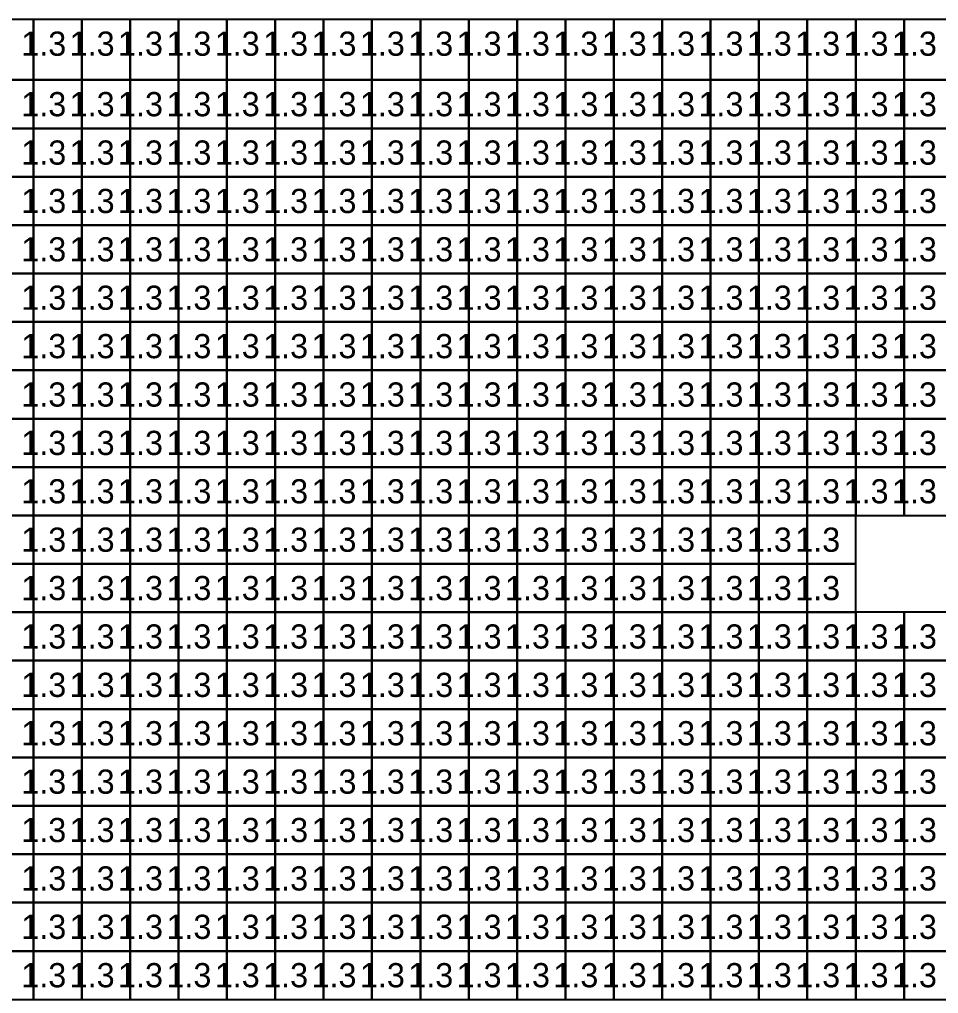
# Model space of a CAD drawing. Header units: metres. Extents: x -0.2 to 36.1, y -0.2 to 14.2.
# Drawn here: x 14.293 to 18.093, y 10.224 to 14.25 of the extents above; entities that cross this region are included whole.
import ezdxf

# ---------------------------------------------------------------- set-up
doc = ezdxf.new("R2010")
doc.units = ezdxf.units.M

msp = doc.modelspace()

# ---------------------------------------------------------------- linework, layer by layer
for points in [[(14.15, 14), (14.35, 14), (14.35, 14.25), (14.15, 14.25)], [(14.35, 14), (14.55, 14), (14.55, 14.25), (14.35, 14.25)], [(14.55, 14), (14.75, 14), (14.75, 14.25), (14.55, 14.25)], [(14.75, 14), (14.95, 14), (14.95, 14.25), (14.75, 14.25)], [(14.95, 14), (15.15, 14), (15.15, 14.25), (14.95, 14.25)], [(15.15, 14), (15.35, 14), (15.35, 14.25), (15.15, 14.25)], [(15.35, 14), (15.55, 14), (15.55, 14.25), (15.35, 14.25)], [(15.55, 14), (15.75, 14), (15.75, 14.25), (15.55, 14.25)], [(15.75, 14), (15.95, 14), (15.95, 14.25), (15.75, 14.25)], [(15.95, 14), (16.15, 14), (16.15, 14.25), (15.95, 14.25)], [(16.15, 14), (16.35, 14), (16.35, 14.25), (16.15, 14.25)], [(16.35, 14), (16.55, 14), (16.55, 14.25), (16.35, 14.25)], [(16.55, 14), (16.75, 14), (16.75, 14.25), (16.55, 14.25)], [(16.75, 14), (16.95, 14), (16.95, 14.25), (16.75, 14.25)], [(16.95, 14), (17.15, 14), (17.15, 14.25), (16.95, 14.25)], [(17.15, 14), (17.35, 14), (17.35, 14.25), (17.15, 14.25)], [(17.35, 14), (17.55, 14), (17.55, 14.25), (17.35, 14.25)], [(17.55, 14), (17.75, 14), (17.75, 14.25), (17.55, 14.25)], [(17.75, 14), (17.95, 14), (17.95, 14.25), (17.75, 14.25)], [(17.95, 14), (18.15, 14), (18.15, 14.25), (17.95, 14.25)], [(14.15, 13.8), (14.35, 13.8), (14.35, 14), (14.15, 14)], [(14.35, 13.8), (14.55, 13.8), (14.55, 14), (14.35, 14)], [(14.55, 13.8), (14.75, 13.8), (14.75, 14), (14.55, 14)], [(14.75, 13.8), (14.95, 13.8), (14.95, 14), (14.75, 14)], [(14.95, 13.8), (15.15, 13.8), (15.15, 14), (14.95, 14)], [(15.15, 13.8), (15.35, 13.8), (15.35, 14), (15.15, 14)], [(15.35, 13.8), (15.55, 13.8), (15.55, 14), (15.35, 14)], [(15.55, 13.8), (15.75, 13.8), (15.75, 14), (15.55, 14)], [(15.75, 13.8), (15.95, 13.8), (15.95, 14), (15.75, 14)], [(15.95, 13.8), (16.15, 13.8), (16.15, 14), (15.95, 14)], [(16.15, 13.8), (16.35, 13.8), (16.35, 14), (16.15, 14)], [(16.35, 13.8), (16.55, 13.8), (16.55, 14), (16.35, 14)], [(16.55, 13.8), (16.75, 13.8), (16.75, 14), (16.55, 14)], [(16.75, 13.8), (16.95, 13.8), (16.95, 14), (16.75, 14)], [(16.95, 13.8), (17.15, 13.8), (17.15, 14), (16.95, 14)], [(17.15, 13.8), (17.35, 13.8), (17.35, 14), (17.15, 14)], [(17.35, 13.8), (17.55, 13.8), (17.55, 14), (17.35, 14)], [(17.55, 13.8), (17.75, 13.8), (17.75, 14), (17.55, 14)], [(17.75, 13.8), (17.95, 13.8), (17.95, 14), (17.75, 14)], [(17.95, 13.8), (18.15, 13.8), (18.15, 14), (17.95, 14)], [(14.15, 13.6), (14.35, 13.6), (14.35, 13.8), (14.15, 13.8)], [(14.35, 13.6), (14.55, 13.6), (14.55, 13.8), (14.35, 13.8)], [(14.55, 13.6), (14.75, 13.6), (14.75, 13.8), (14.55, 13.8)], [(14.75, 13.6), (14.95, 13.6), (14.95, 13.8), (14.75, 13.8)], [(14.95, 13.6), (15.15, 13.6), (15.15, 13.8), (14.95, 13.8)], [(15.15, 13.6), (15.35, 13.6), (15.35, 13.8), (15.15, 13.8)], [(15.35, 13.6), (15.55, 13.6), (15.55, 13.8), (15.35, 13.8)], [(15.55, 13.6), (15.75, 13.6), (15.75, 13.8), (15.55, 13.8)], [(15.75, 13.6), (15.95, 13.6), (15.95, 13.8), (15.75, 13.8)], [(15.95, 13.6), (16.15, 13.6), (16.15, 13.8), (15.95, 13.8)], [(16.15, 13.6), (16.35, 13.6), (16.35, 13.8), (16.15, 13.8)], [(16.35, 13.6), (16.55, 13.6), (16.55, 13.8), (16.35, 13.8)], [(16.55, 13.6), (16.75, 13.6), (16.75, 13.8), (16.55, 13.8)], [(16.75, 13.6), (16.95, 13.6), (16.95, 13.8), (16.75, 13.8)], [(16.95, 13.6), (17.15, 13.6), (17.15, 13.8), (16.95, 13.8)], [(17.15, 13.6), (17.35, 13.6), (17.35, 13.8), (17.15, 13.8)], [(17.35, 13.6), (17.55, 13.6), (17.55, 13.8), (17.35, 13.8)], [(17.55, 13.6), (17.75, 13.6), (17.75, 13.8), (17.55, 13.8)], [(17.75, 13.6), (17.95, 13.6), (17.95, 13.8), (17.75, 13.8)], [(17.95, 13.6), (18.15, 13.6), (18.15, 13.8), (17.95, 13.8)], [(14.15, 13.4), (14.35, 13.4), (14.35, 13.6), (14.15, 13.6)], [(14.35, 13.4), (14.55, 13.4), (14.55, 13.6), (14.35, 13.6)], [(14.55, 13.4), (14.75, 13.4), (14.75, 13.6), (14.55, 13.6)], [(14.75, 13.4), (14.95, 13.4), (14.95, 13.6), (14.75, 13.6)], [(14.95, 13.4), (15.15, 13.4), (15.15, 13.6), (14.95, 13.6)], [(15.15, 13.4), (15.35, 13.4), (15.35, 13.6), (15.15, 13.6)], [(15.35, 13.4), (15.55, 13.4), (15.55, 13.6), (15.35, 13.6)], [(15.55, 13.4), (15.75, 13.4), (15.75, 13.6), (15.55, 13.6)], [(15.75, 13.4), (15.95, 13.4), (15.95, 13.6), (15.75, 13.6)], [(15.95, 13.4), (16.15, 13.4), (16.15, 13.6), (15.95, 13.6)], [(16.15, 13.4), (16.35, 13.4), (16.35, 13.6), (16.15, 13.6)], [(16.35, 13.4), (16.55, 13.4), (16.55, 13.6), (16.35, 13.6)], [(16.55, 13.4), (16.75, 13.4), (16.75, 13.6), (16.55, 13.6)], [(16.75, 13.4), (16.95, 13.4), (16.95, 13.6), (16.75, 13.6)], [(16.95, 13.4), (17.15, 13.4), (17.15, 13.6), (16.95, 13.6)], [(17.15, 13.4), (17.35, 13.4), (17.35, 13.6), (17.15, 13.6)], [(17.35, 13.4), (17.55, 13.4), (17.55, 13.6), (17.35, 13.6)], [(17.55, 13.4), (17.75, 13.4), (17.75, 13.6), (17.55, 13.6)], [(17.75, 13.4), (17.95, 13.4), (17.95, 13.6), (17.75, 13.6)], [(17.95, 13.4), (18.15, 13.4), (18.15, 13.6), (17.95, 13.6)], [(14.15, 13.2), (14.35, 13.2), (14.35, 13.4), (14.15, 13.4)], [(14.35, 13.2), (14.55, 13.2), (14.55, 13.4), (14.35, 13.4)], [(14.55, 13.2), (14.75, 13.2), (14.75, 13.4), (14.55, 13.4)], [(14.75, 13.2), (14.95, 13.2), (14.95, 13.4), (14.75, 13.4)], [(14.95, 13.2), (15.15, 13.2), (15.15, 13.4), (14.95, 13.4)], [(15.15, 13.2), (15.35, 13.2), (15.35, 13.4), (15.15, 13.4)], [(15.35, 13.2), (15.55, 13.2), (15.55, 13.4), (15.35, 13.4)], [(15.55, 13.2), (15.75, 13.2), (15.75, 13.4), (15.55, 13.4)], [(15.75, 13.2), (15.95, 13.2), (15.95, 13.4), (15.75, 13.4)], [(15.95, 13.2), (16.15, 13.2), (16.15, 13.4), (15.95, 13.4)], [(16.15, 13.2), (16.35, 13.2), (16.35, 13.4), (16.15, 13.4)], [(16.35, 13.2), (16.55, 13.2), (16.55, 13.4), (16.35, 13.4)], [(16.55, 13.2), (16.75, 13.2), (16.75, 13.4), (16.55, 13.4)], [(16.75, 13.2), (16.95, 13.2), (16.95, 13.4), (16.75, 13.4)], [(16.95, 13.2), (17.15, 13.2), (17.15, 13.4), (16.95, 13.4)], [(17.15, 13.2), (17.35, 13.2), (17.35, 13.4), (17.15, 13.4)], [(17.35, 13.2), (17.55, 13.2), (17.55, 13.4), (17.35, 13.4)], [(17.55, 13.2), (17.75, 13.2), (17.75, 13.4), (17.55, 13.4)], [(17.75, 13.2), (17.95, 13.2), (17.95, 13.4), (17.75, 13.4)], [(17.95, 13.2), (18.15, 13.2), (18.15, 13.4), (17.95, 13.4)], [(14.15, 13), (14.35, 13), (14.35, 13.2), (14.15, 13.2)], [(14.35, 13), (14.55, 13), (14.55, 13.2), (14.35, 13.2)], [(14.55, 13), (14.75, 13), (14.75, 13.2), (14.55, 13.2)], [(14.75, 13), (14.95, 13), (14.95, 13.2), (14.75, 13.2)], [(14.95, 13), (15.15, 13), (15.15, 13.2), (14.95, 13.2)], [(15.15, 13), (15.35, 13), (15.35, 13.2), (15.15, 13.2)], [(15.35, 13), (15.55, 13), (15.55, 13.2), (15.35, 13.2)], [(15.55, 13), (15.75, 13), (15.75, 13.2), (15.55, 13.2)], [(15.75, 13), (15.95, 13), (15.95, 13.2), (15.75, 13.2)], [(15.95, 13), (16.15, 13), (16.15, 13.2), (15.95, 13.2)], [(16.15, 13), (16.35, 13), (16.35, 13.2), (16.15, 13.2)], [(16.35, 13), (16.55, 13), (16.55, 13.2), (16.35, 13.2)], [(16.55, 13), (16.75, 13), (16.75, 13.2), (16.55, 13.2)], [(16.75, 13), (16.95, 13), (16.95, 13.2), (16.75, 13.2)], [(16.95, 13), (17.15, 13), (17.15, 13.2), (16.95, 13.2)], [(17.15, 13), (17.35, 13), (17.35, 13.2), (17.15, 13.2)], [(17.35, 13), (17.55, 13), (17.55, 13.2), (17.35, 13.2)], [(17.55, 13), (17.75, 13), (17.75, 13.2), (17.55, 13.2)], [(17.75, 13), (17.95, 13), (17.95, 13.2), (17.75, 13.2)], [(17.95, 13), (18.15, 13), (18.15, 13.2), (17.95, 13.2)], [(14.15, 12.8), (14.35, 12.8), (14.35, 13), (14.15, 13)], [(14.35, 12.8), (14.55, 12.8), (14.55, 13), (14.35, 13)], [(14.55, 12.8), (14.75, 12.8), (14.75, 13), (14.55, 13)], [(14.75, 12.8), (14.95, 12.8), (14.95, 13), (14.75, 13)], [(14.95, 12.8), (15.15, 12.8), (15.15, 13), (14.95, 13)], [(15.15, 12.8), (15.35, 12.8), (15.35, 13), (15.15, 13)], [(15.35, 12.8), (15.55, 12.8), (15.55, 13), (15.35, 13)], [(15.55, 12.8), (15.75, 12.8), (15.75, 13), (15.55, 13)], [(15.75, 12.8), (15.95, 12.8), (15.95, 13), (15.75, 13)], [(15.95, 12.8), (16.15, 12.8), (16.15, 13), (15.95, 13)], [(16.15, 12.8), (16.35, 12.8), (16.35, 13), (16.15, 13)], [(16.35, 12.8), (16.55, 12.8), (16.55, 13), (16.35, 13)], [(16.55, 12.8), (16.75, 12.8), (16.75, 13), (16.55, 13)], [(16.75, 12.8), (16.95, 12.8), (16.95, 13), (16.75, 13)], [(16.95, 12.8), (17.15, 12.8), (17.15, 13), (16.95, 13)], [(17.15, 12.8), (17.35, 12.8), (17.35, 13), (17.15, 13)], [(17.35, 12.8), (17.55, 12.8), (17.55, 13), (17.35, 13)], [(17.55, 12.8), (17.75, 12.8), (17.75, 13), (17.55, 13)], [(17.75, 12.8), (17.95, 12.8), (17.95, 13), (17.75, 13)], [(17.95, 12.8), (18.15, 12.8), (18.15, 13), (17.95, 13)], [(14.15, 12.6), (14.35, 12.6), (14.35, 12.8), (14.15, 12.8)], [(14.35, 12.6), (14.55, 12.6), (14.55, 12.8), (14.35, 12.8)], [(14.55, 12.6), (14.75, 12.6), (14.75, 12.8), (14.55, 12.8)], [(14.75, 12.6), (14.95, 12.6), (14.95, 12.8), (14.75, 12.8)], [(14.95, 12.6), (15.15, 12.6), (15.15, 12.8), (14.95, 12.8)], [(15.15, 12.6), (15.35, 12.6), (15.35, 12.8), (15.15, 12.8)], [(15.35, 12.6), (15.55, 12.6), (15.55, 12.8), (15.35, 12.8)], [(15.55, 12.6), (15.75, 12.6), (15.75, 12.8), (15.55, 12.8)], [(15.75, 12.6), (15.95, 12.6), (15.95, 12.8), (15.75, 12.8)], [(15.95, 12.6), (16.15, 12.6), (16.15, 12.8), (15.95, 12.8)], [(16.15, 12.6), (16.35, 12.6), (16.35, 12.8), (16.15, 12.8)], [(16.35, 12.6), (16.55, 12.6), (16.55, 12.8), (16.35, 12.8)], [(16.55, 12.6), (16.75, 12.6), (16.75, 12.8), (16.55, 12.8)], [(16.75, 12.6), (16.95, 12.6), (16.95, 12.8), (16.75, 12.8)], [(16.95, 12.6), (17.15, 12.6), (17.15, 12.8), (16.95, 12.8)], [(17.15, 12.6), (17.35, 12.6), (17.35, 12.8), (17.15, 12.8)], [(17.35, 12.6), (17.55, 12.6), (17.55, 12.8), (17.35, 12.8)], [(17.55, 12.6), (17.75, 12.6), (17.75, 12.8), (17.55, 12.8)], [(17.75, 12.6), (17.95, 12.6), (17.95, 12.8), (17.75, 12.8)], [(17.95, 12.6), (18.15, 12.6), (18.15, 12.8), (17.95, 12.8)], [(14.15, 12.4), (14.35, 12.4), (14.35, 12.6), (14.15, 12.6)], [(14.35, 12.4), (14.55, 12.4), (14.55, 12.6), (14.35, 12.6)], [(14.55, 12.4), (14.75, 12.4), (14.75, 12.6), (14.55, 12.6)], [(14.75, 12.4), (14.95, 12.4), (14.95, 12.6), (14.75, 12.6)], [(14.95, 12.4), (15.15, 12.4), (15.15, 12.6), (14.95, 12.6)], [(15.15, 12.4), (15.35, 12.4), (15.35, 12.6), (15.15, 12.6)], [(15.35, 12.4), (15.55, 12.4), (15.55, 12.6), (15.35, 12.6)], [(15.55, 12.4), (15.75, 12.4), (15.75, 12.6), (15.55, 12.6)], [(15.75, 12.4), (15.95, 12.4), (15.95, 12.6), (15.75, 12.6)], [(15.95, 12.4), (16.15, 12.4), (16.15, 12.6), (15.95, 12.6)], [(16.15, 12.4), (16.35, 12.4), (16.35, 12.6), (16.15, 12.6)], [(16.35, 12.4), (16.55, 12.4), (16.55, 12.6), (16.35, 12.6)], [(16.55, 12.4), (16.75, 12.4), (16.75, 12.6), (16.55, 12.6)], [(16.75, 12.4), (16.95, 12.4), (16.95, 12.6), (16.75, 12.6)], [(16.95, 12.4), (17.15, 12.4), (17.15, 12.6), (16.95, 12.6)], [(17.15, 12.4), (17.35, 12.4), (17.35, 12.6), (17.15, 12.6)], [(17.35, 12.4), (17.55, 12.4), (17.55, 12.6), (17.35, 12.6)], [(17.55, 12.4), (17.75, 12.4), (17.75, 12.6), (17.55, 12.6)], [(17.75, 12.4), (17.95, 12.4), (17.95, 12.6), (17.75, 12.6)], [(17.95, 12.4), (18.15, 12.4), (18.15, 12.6), (17.95, 12.6)], [(14.15, 12.2), (14.35, 12.2), (14.35, 12.4), (14.15, 12.4)], [(14.35, 12.2), (14.55, 12.2), (14.55, 12.4), (14.35, 12.4)], [(14.55, 12.2), (14.75, 12.2), (14.75, 12.4), (14.55, 12.4)], [(14.75, 12.2), (14.95, 12.2), (14.95, 12.4), (14.75, 12.4)], [(14.95, 12.2), (15.15, 12.2), (15.15, 12.4), (14.95, 12.4)], [(15.15, 12.2), (15.35, 12.2), (15.35, 12.4), (15.15, 12.4)], [(15.35, 12.2), (15.55, 12.2), (15.55, 12.4), (15.35, 12.4)], [(15.55, 12.2), (15.75, 12.2), (15.75, 12.4), (15.55, 12.4)], [(15.75, 12.2), (15.95, 12.2), (15.95, 12.4), (15.75, 12.4)], [(15.95, 12.2), (16.15, 12.2), (16.15, 12.4), (15.95, 12.4)], [(16.15, 12.2), (16.35, 12.2), (16.35, 12.4), (16.15, 12.4)], [(16.35, 12.2), (16.55, 12.2), (16.55, 12.4), (16.35, 12.4)], [(16.55, 12.2), (16.75, 12.2), (16.75, 12.4), (16.55, 12.4)], [(16.75, 12.2), (16.95, 12.2), (16.95, 12.4), (16.75, 12.4)], [(16.95, 12.2), (17.15, 12.2), (17.15, 12.4), (16.95, 12.4)], [(17.15, 12.2), (17.35, 12.2), (17.35, 12.4), (17.15, 12.4)], [(17.35, 12.2), (17.55, 12.2), (17.55, 12.4), (17.35, 12.4)], [(17.55, 12.2), (17.75, 12.2), (17.75, 12.4), (17.55, 12.4)], [(17.75, 12.2), (17.95, 12.2), (17.95, 12.4), (17.75, 12.4)], [(17.95, 12.2), (18.15, 12.2), (18.15, 12.4), (17.95, 12.4)], [(14.15, 12), (14.35, 12), (14.35, 12.2), (14.15, 12.2)], [(14.35, 12), (14.55, 12), (14.55, 12.2), (14.35, 12.2)], [(14.55, 12), (14.75, 12), (14.75, 12.2), (14.55, 12.2)], [(14.75, 12), (14.95, 12), (14.95, 12.2), (14.75, 12.2)], [(14.95, 12), (15.15, 12), (15.15, 12.2), (14.95, 12.2)], [(15.15, 12), (15.35, 12), (15.35, 12.2), (15.15, 12.2)], [(15.35, 12), (15.55, 12), (15.55, 12.2), (15.35, 12.2)], [(15.55, 12), (15.75, 12), (15.75, 12.2), (15.55, 12.2)], [(15.75, 12), (15.95, 12), (15.95, 12.2), (15.75, 12.2)], [(15.95, 12), (16.15, 12), (16.15, 12.2), (15.95, 12.2)], [(16.15, 12), (16.35, 12), (16.35, 12.2), (16.15, 12.2)], [(16.35, 12), (16.55, 12), (16.55, 12.2), (16.35, 12.2)], [(16.55, 12), (16.75, 12), (16.75, 12.2), (16.55, 12.2)], [(16.75, 12), (16.95, 12), (16.95, 12.2), (16.75, 12.2)], [(16.95, 12), (17.15, 12), (17.15, 12.2), (16.95, 12.2)], [(17.15, 12), (17.35, 12), (17.35, 12.2), (17.15, 12.2)], [(17.35, 12), (17.55, 12), (17.55, 12.2), (17.35, 12.2)], [(17.55, 12), (17.75, 12), (17.75, 12.2), (17.55, 12.2)], [(14.15, 11.8), (14.35, 11.8), (14.35, 12), (14.15, 12)], [(14.35, 11.8), (14.55, 11.8), (14.55, 12), (14.35, 12)], [(14.55, 11.8), (14.75, 11.8), (14.75, 12), (14.55, 12)], [(14.75, 11.8), (14.95, 11.8), (14.95, 12), (14.75, 12)], [(14.95, 11.8), (15.15, 11.8), (15.15, 12), (14.95, 12)], [(15.15, 11.8), (15.35, 11.8), (15.35, 12), (15.15, 12)], [(15.35, 11.8), (15.55, 11.8), (15.55, 12), (15.35, 12)], [(15.55, 11.8), (15.75, 11.8), (15.75, 12), (15.55, 12)], [(15.75, 11.8), (15.95, 11.8), (15.95, 12), (15.75, 12)], [(15.95, 11.8), (16.15, 11.8), (16.15, 12), (15.95, 12)], [(16.15, 11.8), (16.35, 11.8), (16.35, 12), (16.15, 12)], [(16.35, 11.8), (16.55, 11.8), (16.55, 12), (16.35, 12)], [(16.55, 11.8), (16.75, 11.8), (16.75, 12), (16.55, 12)], [(16.75, 11.8), (16.95, 11.8), (16.95, 12), (16.75, 12)], [(16.95, 11.8), (17.15, 11.8), (17.15, 12), (16.95, 12)], [(17.15, 11.8), (17.35, 11.8), (17.35, 12), (17.15, 12)], [(17.35, 11.8), (17.55, 11.8), (17.55, 12), (17.35, 12)], [(17.55, 11.8), (17.75, 11.8), (17.75, 12), (17.55, 12)], [(14.15, 11.6), (14.35, 11.6), (14.35, 11.8), (14.15, 11.8)], [(14.35, 11.6), (14.55, 11.6), (14.55, 11.8), (14.35, 11.8)], [(14.55, 11.6), (14.75, 11.6), (14.75, 11.8), (14.55, 11.8)], [(14.75, 11.6), (14.95, 11.6), (14.95, 11.8), (14.75, 11.8)], [(14.95, 11.6), (15.15, 11.6), (15.15, 11.8), (14.95, 11.8)], [(15.15, 11.6), (15.35, 11.6), (15.35, 11.8), (15.15, 11.8)], [(15.35, 11.6), (15.55, 11.6), (15.55, 11.8), (15.35, 11.8)], [(15.55, 11.6), (15.75, 11.6), (15.75, 11.8), (15.55, 11.8)], [(15.75, 11.6), (15.95, 11.6), (15.95, 11.8), (15.75, 11.8)], [(15.95, 11.6), (16.15, 11.6), (16.15, 11.8), (15.95, 11.8)], [(16.15, 11.6), (16.35, 11.6), (16.35, 11.8), (16.15, 11.8)], [(16.35, 11.6), (16.55, 11.6), (16.55, 11.8), (16.35, 11.8)], [(16.55, 11.6), (16.75, 11.6), (16.75, 11.8), (16.55, 11.8)], [(16.75, 11.6), (16.95, 11.6), (16.95, 11.8), (16.75, 11.8)], [(16.95, 11.6), (17.15, 11.6), (17.15, 11.8), (16.95, 11.8)], [(17.15, 11.6), (17.35, 11.6), (17.35, 11.8), (17.15, 11.8)], [(17.35, 11.6), (17.55, 11.6), (17.55, 11.8), (17.35, 11.8)], [(17.55, 11.6), (17.75, 11.6), (17.75, 11.8), (17.55, 11.8)], [(17.75, 11.6), (17.95, 11.6), (17.95, 11.8), (17.75, 11.8)], [(17.95, 11.6), (18.15, 11.6), (18.15, 11.8), (17.95, 11.8)], [(14.15, 11.4), (14.35, 11.4), (14.35, 11.6), (14.15, 11.6)], [(14.35, 11.4), (14.55, 11.4), (14.55, 11.6), (14.35, 11.6)], [(14.55, 11.4), (14.75, 11.4), (14.75, 11.6), (14.55, 11.6)], [(14.75, 11.4), (14.95, 11.4), (14.95, 11.6), (14.75, 11.6)], [(14.95, 11.4), (15.15, 11.4), (15.15, 11.6), (14.95, 11.6)], [(15.15, 11.4), (15.35, 11.4), (15.35, 11.6), (15.15, 11.6)], [(15.35, 11.4), (15.55, 11.4), (15.55, 11.6), (15.35, 11.6)], [(15.55, 11.4), (15.75, 11.4), (15.75, 11.6), (15.55, 11.6)], [(15.75, 11.4), (15.95, 11.4), (15.95, 11.6), (15.75, 11.6)], [(15.95, 11.4), (16.15, 11.4), (16.15, 11.6), (15.95, 11.6)], [(16.15, 11.4), (16.35, 11.4), (16.35, 11.6), (16.15, 11.6)], [(16.35, 11.4), (16.55, 11.4), (16.55, 11.6), (16.35, 11.6)], [(16.55, 11.4), (16.75, 11.4), (16.75, 11.6), (16.55, 11.6)], [(16.75, 11.4), (16.95, 11.4), (16.95, 11.6), (16.75, 11.6)], [(16.95, 11.4), (17.15, 11.4), (17.15, 11.6), (16.95, 11.6)], [(17.15, 11.4), (17.35, 11.4), (17.35, 11.6), (17.15, 11.6)], [(17.35, 11.4), (17.55, 11.4), (17.55, 11.6), (17.35, 11.6)], [(17.55, 11.4), (17.75, 11.4), (17.75, 11.6), (17.55, 11.6)], [(17.75, 11.4), (17.95, 11.4), (17.95, 11.6), (17.75, 11.6)], [(17.95, 11.4), (18.15, 11.4), (18.15, 11.6), (17.95, 11.6)], [(14.15, 11.2), (14.35, 11.2), (14.35, 11.4), (14.15, 11.4)], [(14.35, 11.2), (14.55, 11.2), (14.55, 11.4), (14.35, 11.4)], [(14.55, 11.2), (14.75, 11.2), (14.75, 11.4), (14.55, 11.4)], [(14.75, 11.2), (14.95, 11.2), (14.95, 11.4), (14.75, 11.4)], [(14.95, 11.2), (15.15, 11.2), (15.15, 11.4), (14.95, 11.4)], [(15.15, 11.2), (15.35, 11.2), (15.35, 11.4), (15.15, 11.4)], [(15.35, 11.2), (15.55, 11.2), (15.55, 11.4), (15.35, 11.4)], [(15.55, 11.2), (15.75, 11.2), (15.75, 11.4), (15.55, 11.4)], [(15.75, 11.2), (15.95, 11.2), (15.95, 11.4), (15.75, 11.4)], [(15.95, 11.2), (16.15, 11.2), (16.15, 11.4), (15.95, 11.4)], [(16.15, 11.2), (16.35, 11.2), (16.35, 11.4), (16.15, 11.4)], [(16.35, 11.2), (16.55, 11.2), (16.55, 11.4), (16.35, 11.4)], [(16.55, 11.2), (16.75, 11.2), (16.75, 11.4), (16.55, 11.4)], [(16.75, 11.2), (16.95, 11.2), (16.95, 11.4), (16.75, 11.4)], [(16.95, 11.2), (17.15, 11.2), (17.15, 11.4), (16.95, 11.4)], [(17.15, 11.2), (17.35, 11.2), (17.35, 11.4), (17.15, 11.4)], [(17.35, 11.2), (17.55, 11.2), (17.55, 11.4), (17.35, 11.4)], [(17.55, 11.2), (17.75, 11.2), (17.75, 11.4), (17.55, 11.4)], [(17.75, 11.2), (17.95, 11.2), (17.95, 11.4), (17.75, 11.4)], [(17.95, 11.2), (18.15, 11.2), (18.15, 11.4), (17.95, 11.4)], [(14.15, 11), (14.35, 11), (14.35, 11.2), (14.15, 11.2)], [(14.35, 11), (14.55, 11), (14.55, 11.2), (14.35, 11.2)], [(14.55, 11), (14.75, 11), (14.75, 11.2), (14.55, 11.2)], [(14.75, 11), (14.95, 11), (14.95, 11.2), (14.75, 11.2)], [(14.95, 11), (15.15, 11), (15.15, 11.2), (14.95, 11.2)], [(15.15, 11), (15.35, 11), (15.35, 11.2), (15.15, 11.2)], [(15.35, 11), (15.55, 11), (15.55, 11.2), (15.35, 11.2)], [(15.55, 11), (15.75, 11), (15.75, 11.2), (15.55, 11.2)], [(15.75, 11), (15.95, 11), (15.95, 11.2), (15.75, 11.2)], [(15.95, 11), (16.15, 11), (16.15, 11.2), (15.95, 11.2)], [(16.15, 11), (16.35, 11), (16.35, 11.2), (16.15, 11.2)], [(16.35, 11), (16.55, 11), (16.55, 11.2), (16.35, 11.2)], [(16.55, 11), (16.75, 11), (16.75, 11.2), (16.55, 11.2)], [(16.75, 11), (16.95, 11), (16.95, 11.2), (16.75, 11.2)], [(16.95, 11), (17.15, 11), (17.15, 11.2), (16.95, 11.2)], [(17.15, 11), (17.35, 11), (17.35, 11.2), (17.15, 11.2)], [(17.35, 11), (17.55, 11), (17.55, 11.2), (17.35, 11.2)], [(17.55, 11), (17.75, 11), (17.75, 11.2), (17.55, 11.2)], [(17.75, 11), (17.95, 11), (17.95, 11.2), (17.75, 11.2)], [(17.95, 11), (18.15, 11), (18.15, 11.2), (17.95, 11.2)], [(14.15, 10.8), (14.35, 10.8), (14.35, 11), (14.15, 11)], [(14.35, 10.8), (14.55, 10.8), (14.55, 11), (14.35, 11)], [(14.55, 10.8), (14.75, 10.8), (14.75, 11), (14.55, 11)], [(14.75, 10.8), (14.95, 10.8), (14.95, 11), (14.75, 11)], [(14.95, 10.8), (15.15, 10.8), (15.15, 11), (14.95, 11)], [(15.15, 10.8), (15.35, 10.8), (15.35, 11), (15.15, 11)], [(15.35, 10.8), (15.55, 10.8), (15.55, 11), (15.35, 11)], [(15.55, 10.8), (15.75, 10.8), (15.75, 11), (15.55, 11)], [(15.75, 10.8), (15.95, 10.8), (15.95, 11), (15.75, 11)], [(15.95, 10.8), (16.15, 10.8), (16.15, 11), (15.95, 11)], [(16.15, 10.8), (16.35, 10.8), (16.35, 11), (16.15, 11)], [(16.35, 10.8), (16.55, 10.8), (16.55, 11), (16.35, 11)], [(16.55, 10.8), (16.75, 10.8), (16.75, 11), (16.55, 11)], [(16.75, 10.8), (16.95, 10.8), (16.95, 11), (16.75, 11)], [(16.95, 10.8), (17.15, 10.8), (17.15, 11), (16.95, 11)], [(17.15, 10.8), (17.35, 10.8), (17.35, 11), (17.15, 11)], [(17.35, 10.8), (17.55, 10.8), (17.55, 11), (17.35, 11)], [(17.55, 10.8), (17.75, 10.8), (17.75, 11), (17.55, 11)], [(17.75, 10.8), (17.95, 10.8), (17.95, 11), (17.75, 11)], [(17.95, 10.8), (18.15, 10.8), (18.15, 11), (17.95, 11)], [(14.15, 10.6), (14.35, 10.6), (14.35, 10.8), (14.15, 10.8)], [(14.35, 10.6), (14.55, 10.6), (14.55, 10.8), (14.35, 10.8)], [(14.55, 10.6), (14.75, 10.6), (14.75, 10.8), (14.55, 10.8)], [(14.75, 10.6), (14.95, 10.6), (14.95, 10.8), (14.75, 10.8)], [(14.95, 10.6), (15.15, 10.6), (15.15, 10.8), (14.95, 10.8)], [(15.15, 10.6), (15.35, 10.6), (15.35, 10.8), (15.15, 10.8)], [(15.35, 10.6), (15.55, 10.6), (15.55, 10.8), (15.35, 10.8)], [(15.55, 10.6), (15.75, 10.6), (15.75, 10.8), (15.55, 10.8)], [(15.75, 10.6), (15.95, 10.6), (15.95, 10.8), (15.75, 10.8)], [(15.95, 10.6), (16.15, 10.6), (16.15, 10.8), (15.95, 10.8)], [(16.15, 10.6), (16.35, 10.6), (16.35, 10.8), (16.15, 10.8)], [(16.35, 10.6), (16.55, 10.6), (16.55, 10.8), (16.35, 10.8)], [(16.55, 10.6), (16.75, 10.6), (16.75, 10.8), (16.55, 10.8)], [(16.75, 10.6), (16.95, 10.6), (16.95, 10.8), (16.75, 10.8)], [(16.95, 10.6), (17.15, 10.6), (17.15, 10.8), (16.95, 10.8)], [(17.15, 10.6), (17.35, 10.6), (17.35, 10.8), (17.15, 10.8)], [(17.35, 10.6), (17.55, 10.6), (17.55, 10.8), (17.35, 10.8)], [(17.55, 10.6), (17.75, 10.6), (17.75, 10.8), (17.55, 10.8)], [(17.75, 10.6), (17.95, 10.6), (17.95, 10.8), (17.75, 10.8)], [(17.95, 10.6), (18.15, 10.6), (18.15, 10.8), (17.95, 10.8)], [(14.15, 10.4), (14.35, 10.4), (14.35, 10.6), (14.15, 10.6)], [(14.35, 10.4), (14.55, 10.4), (14.55, 10.6), (14.35, 10.6)], [(14.55, 10.4), (14.75, 10.4), (14.75, 10.6), (14.55, 10.6)], [(14.75, 10.4), (14.95, 10.4), (14.95, 10.6), (14.75, 10.6)], [(14.95, 10.4), (15.15, 10.4), (15.15, 10.6), (14.95, 10.6)], [(15.15, 10.4), (15.35, 10.4), (15.35, 10.6), (15.15, 10.6)], [(15.35, 10.4), (15.55, 10.4), (15.55, 10.6), (15.35, 10.6)], [(15.55, 10.4), (15.75, 10.4), (15.75, 10.6), (15.55, 10.6)], [(15.75, 10.4), (15.95, 10.4), (15.95, 10.6), (15.75, 10.6)], [(15.95, 10.4), (16.15, 10.4), (16.15, 10.6), (15.95, 10.6)], [(16.15, 10.4), (16.35, 10.4), (16.35, 10.6), (16.15, 10.6)], [(16.35, 10.4), (16.55, 10.4), (16.55, 10.6), (16.35, 10.6)], [(16.55, 10.4), (16.75, 10.4), (16.75, 10.6), (16.55, 10.6)], [(16.75, 10.4), (16.95, 10.4), (16.95, 10.6), (16.75, 10.6)], [(16.95, 10.4), (17.15, 10.4), (17.15, 10.6), (16.95, 10.6)], [(17.15, 10.4), (17.35, 10.4), (17.35, 10.6), (17.15, 10.6)], [(17.35, 10.4), (17.55, 10.4), (17.55, 10.6), (17.35, 10.6)], [(17.55, 10.4), (17.75, 10.4), (17.75, 10.6), (17.55, 10.6)], [(17.75, 10.4), (17.95, 10.4), (17.95, 10.6), (17.75, 10.6)], [(17.95, 10.4), (18.15, 10.4), (18.15, 10.6), (17.95, 10.6)], [(14.15, 10.2), (14.35, 10.2), (14.35, 10.4), (14.15, 10.4)], [(14.35, 10.2), (14.55, 10.2), (14.55, 10.4), (14.35, 10.4)], [(14.55, 10.2), (14.75, 10.2), (14.75, 10.4), (14.55, 10.4)], [(14.75, 10.2), (14.95, 10.2), (14.95, 10.4), (14.75, 10.4)], [(14.95, 10.2), (15.15, 10.2), (15.15, 10.4), (14.95, 10.4)], [(15.15, 10.2), (15.35, 10.2), (15.35, 10.4), (15.15, 10.4)], [(15.35, 10.2), (15.55, 10.2), (15.55, 10.4), (15.35, 10.4)], [(15.55, 10.2), (15.75, 10.2), (15.75, 10.4), (15.55, 10.4)], [(15.75, 10.2), (15.95, 10.2), (15.95, 10.4), (15.75, 10.4)], [(15.95, 10.2), (16.15, 10.2), (16.15, 10.4), (15.95, 10.4)], [(16.15, 10.2), (16.35, 10.2), (16.35, 10.4), (16.15, 10.4)], [(16.35, 10.2), (16.55, 10.2), (16.55, 10.4), (16.35, 10.4)], [(16.55, 10.2), (16.75, 10.2), (16.75, 10.4), (16.55, 10.4)], [(16.75, 10.2), (16.95, 10.2), (16.95, 10.4), (16.75, 10.4)], [(16.95, 10.2), (17.15, 10.2), (17.15, 10.4), (16.95, 10.4)], [(17.15, 10.2), (17.35, 10.2), (17.35, 10.4), (17.15, 10.4)], [(17.35, 10.2), (17.55, 10.2), (17.55, 10.4), (17.35, 10.4)], [(17.55, 10.2), (17.75, 10.2), (17.75, 10.4), (17.55, 10.4)], [(17.75, 10.2), (17.95, 10.2), (17.95, 10.4), (17.75, 10.4)], [(17.95, 10.2), (18.15, 10.2), (18.15, 10.4), (17.95, 10.4)]]:
    msp.add_3dface(points)

# ---------------------------------------------------------------- texts
at = {"layer": 'TEXT_LAYER'}
for p in [(14.3, 14.1), (14.5, 14.1), (14.7, 14.1), (14.9, 14.1), (15.1, 14.1), (15.3, 14.1), (15.5, 14.1), (15.7, 14.1), (15.9, 14.1), (16.1, 14.1), (16.3, 14.1), (16.5, 14.1), (16.7, 14.1), (16.9, 14.1), (17.1, 14.1), (17.3, 14.1), (17.5, 14.1), (17.7, 14.1), (17.9, 14.1), (14.3, 13.85), (14.5, 13.85), (14.7, 13.85), (14.9, 13.85), (15.1, 13.85), (15.3, 13.85), (15.5, 13.85), (15.7, 13.85), (15.9, 13.85), (16.1, 13.85), (16.3, 13.85), (16.5, 13.85), (16.7, 13.85), (16.9, 13.85), (17.1, 13.85), (17.3, 13.85), (17.5, 13.85), (17.7, 13.85), (17.9, 13.85), (14.3, 13.65), (14.5, 13.65), (14.7, 13.65), (14.9, 13.65), (15.1, 13.65), (15.3, 13.65), (15.5, 13.65), (15.7, 13.65), (15.9, 13.65), (16.1, 13.65), (16.3, 13.65), (16.5, 13.65), (16.7, 13.65), (16.9, 13.65), (17.1, 13.65), (17.3, 13.65), (17.5, 13.65), (17.7, 13.65), (17.9, 13.65), (14.3, 13.45), (14.5, 13.45), (14.7, 13.45), (14.9, 13.45), (15.1, 13.45), (15.3, 13.45), (15.5, 13.45), (15.7, 13.45), (15.9, 13.45), (16.1, 13.45), (16.3, 13.45), (16.5, 13.45), (16.7, 13.45), (16.9, 13.45), (17.1, 13.45), (17.3, 13.45), (17.5, 13.45), (17.7, 13.45), (17.9, 13.45), (14.3, 13.25), (14.5, 13.25), (14.7, 13.25), (14.9, 13.25), (15.1, 13.25), (15.3, 13.25), (15.5, 13.25), (15.7, 13.25), (15.9, 13.25), (16.1, 13.25), (16.3, 13.25), (16.5, 13.25), (16.7, 13.25), (16.9, 13.25), (17.1, 13.25), (17.3, 13.25), (17.5, 13.25), (17.7, 13.25), (17.9, 13.25), (14.3, 13.05), (14.5, 13.05), (14.7, 13.05), (14.9, 13.05), (15.1, 13.05), (15.3, 13.05), (15.5, 13.05), (15.7, 13.05), (15.9, 13.05), (16.1, 13.05), (16.3, 13.05), (16.5, 13.05), (16.7, 13.05), (16.9, 13.05), (17.1, 13.05), (17.3, 13.05), (17.5, 13.05), (17.7, 13.05), (17.9, 13.05), (14.3, 12.85), (14.5, 12.85), (14.7, 12.85), (14.9, 12.85), (15.1, 12.85), (15.3, 12.85), (15.5, 12.85), (15.7, 12.85), (15.9, 12.85), (16.1, 12.85), (16.3, 12.85), (16.5, 12.85), (16.7, 12.85), (16.9, 12.85), (17.1, 12.85), (17.3, 12.85), (17.5, 12.85), (17.7, 12.85), (17.9, 12.85), (14.3, 12.65), (14.5, 12.65), (14.7, 12.65), (14.9, 12.65), (15.1, 12.65), (15.3, 12.65), (15.5, 12.65), (15.7, 12.65), (15.9, 12.65), (16.1, 12.65), (16.3, 12.65), (16.5, 12.65), (16.7, 12.65), (16.9, 12.65), (17.1, 12.65), (17.3, 12.65), (17.5, 12.65), (17.7, 12.65), (17.9, 12.65), (14.3, 12.45), (14.5, 12.45), (14.7, 12.45), (14.9, 12.45), (15.1, 12.45), (15.3, 12.45), (15.5, 12.45), (15.7, 12.45), (15.9, 12.45), (16.1, 12.45), (16.3, 12.45), (16.5, 12.45), (16.7, 12.45), (16.9, 12.45), (17.1, 12.45), (17.3, 12.45), (17.5, 12.45), (17.7, 12.45), (17.9, 12.45), (14.3, 12.25), (14.5, 12.25), (14.7, 12.25), (14.9, 12.25), (15.1, 12.25), (15.3, 12.25), (15.5, 12.25), (15.7, 12.25), (15.9, 12.25), (16.1, 12.25), (16.3, 12.25), (16.5, 12.25), (16.7, 12.25), (16.9, 12.25), (17.1, 12.25), (17.3, 12.25), (17.5, 12.25), (17.7, 12.25), (17.9, 12.25), (14.3, 12.05), (14.5, 12.05), (14.7, 12.05), (14.9, 12.05), (15.1, 12.05), (15.3, 12.05), (15.5, 12.05), (15.7, 12.05), (15.9, 12.05), (16.1, 12.05), (16.3, 12.05), (16.5, 12.05), (16.7, 12.05), (16.9, 12.05), (17.1, 12.05), (17.3, 12.05), (17.5, 12.05), (14.3, 11.85), (14.5, 11.85), (14.7, 11.85), (14.9, 11.85), (15.1, 11.85), (15.3, 11.85), (15.5, 11.85), (15.7, 11.85), (15.9, 11.85), (16.1, 11.85), (16.3, 11.85), (16.5, 11.85), (16.7, 11.85), (16.9, 11.85), (17.1, 11.85), (17.3, 11.85), (17.5, 11.85), (14.3, 11.65), (14.5, 11.65), (14.7, 11.65), (14.9, 11.65), (15.1, 11.65), (15.3, 11.65), (15.5, 11.65), (15.7, 11.65), (15.9, 11.65), (16.1, 11.65), (16.3, 11.65), (16.5, 11.65), (16.7, 11.65), (16.9, 11.65), (17.1, 11.65), (17.3, 11.65), (17.5, 11.65), (17.7, 11.65), (17.9, 11.65), (14.3, 11.45), (14.5, 11.45), (14.7, 11.45), (14.9, 11.45), (15.1, 11.45), (15.3, 11.45), (15.5, 11.45), (15.7, 11.45), (15.9, 11.45), (16.1, 11.45), (16.3, 11.45), (16.5, 11.45), (16.7, 11.45), (16.9, 11.45), (17.1, 11.45), (17.3, 11.45), (17.5, 11.45), (17.7, 11.45), (17.9, 11.45), (14.3, 11.25), (14.5, 11.25), (14.7, 11.25), (14.9, 11.25), (15.1, 11.25), (15.3, 11.25), (15.5, 11.25), (15.7, 11.25), (15.9, 11.25), (16.1, 11.25), (16.3, 11.25), (16.5, 11.25), (16.7, 11.25), (16.9, 11.25), (17.1, 11.25), (17.3, 11.25), (17.5, 11.25), (17.7, 11.25), (17.9, 11.25), (14.3, 11.05), (14.5, 11.05), (14.7, 11.05), (14.9, 11.05), (15.1, 11.05), (15.3, 11.05), (15.5, 11.05), (15.7, 11.05), (15.9, 11.05), (16.1, 11.05), (16.3, 11.05), (16.5, 11.05), (16.7, 11.05), (16.9, 11.05), (17.1, 11.05), (17.3, 11.05), (17.5, 11.05), (17.7, 11.05), (17.9, 11.05), (14.3, 10.85), (14.5, 10.85), (14.7, 10.85), (14.9, 10.85), (15.1, 10.85), (15.3, 10.85), (15.5, 10.85), (15.7, 10.85), (15.9, 10.85), (16.1, 10.85), (16.3, 10.85), (16.5, 10.85), (16.7, 10.85), (16.9, 10.85), (17.1, 10.85), (17.3, 10.85), (17.5, 10.85), (17.7, 10.85), (17.9, 10.85), (14.3, 10.65), (14.5, 10.65), (14.7, 10.65), (14.9, 10.65), (15.1, 10.65), (15.3, 10.65), (15.5, 10.65), (15.7, 10.65), (15.9, 10.65), (16.1, 10.65), (16.3, 10.65), (16.5, 10.65), (16.7, 10.65), (16.9, 10.65), (17.1, 10.65), (17.3, 10.65), (17.5, 10.65), (17.7, 10.65), (17.9, 10.65), (14.3, 10.45), (14.5, 10.45), (14.7, 10.45), (14.9, 10.45), (15.1, 10.45), (15.3, 10.45), (15.5, 10.45), (15.7, 10.45), (15.9, 10.45), (16.1, 10.45), (16.3, 10.45), (16.5, 10.45), (16.7, 10.45), (16.9, 10.45), (17.1, 10.45), (17.3, 10.45), (17.5, 10.45), (17.7, 10.45), (17.9, 10.45), (14.3, 10.25), (14.5, 10.25), (14.7, 10.25), (14.9, 10.25), (15.1, 10.25), (15.3, 10.25), (15.5, 10.25), (15.7, 10.25), (15.9, 10.25), (16.1, 10.25), (16.3, 10.25), (16.5, 10.25), (16.7, 10.25), (16.9, 10.25), (17.1, 10.25), (17.3, 10.25), (17.5, 10.25), (17.7, 10.25), (17.9, 10.25)]:
    msp.add_text('1.3', height=0.1, dxfattribs=at).set_placement(p)

doc.saveas('drawing.dxf')
